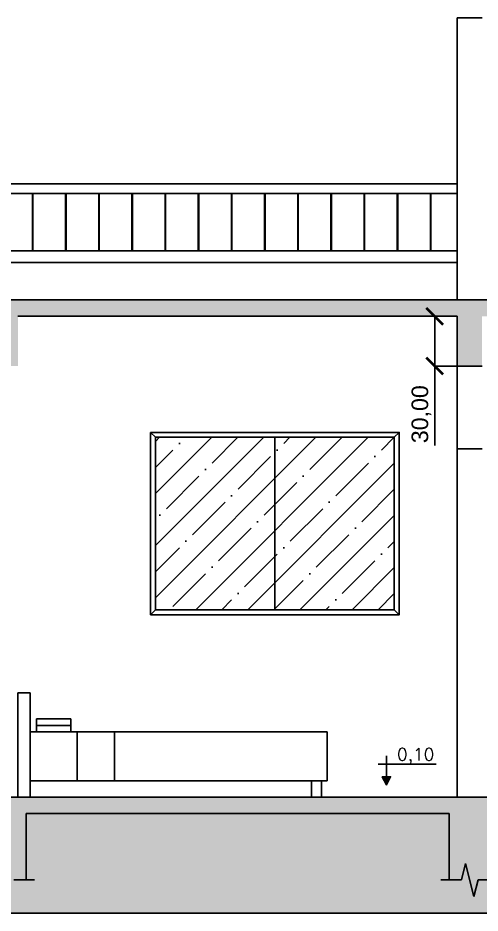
# Model space of a CAD drawing. Header units: metres. Extents: x 13415 to 21618, y 7657 to 10396.
# Drawn here: x 19767 to 20046, y 7743 to 8283 of the extents above; entities that cross this region are included whole.
import ezdxf

# ---------------------------------------------------------------- set-up
doc = ezdxf.new("R2010")
doc.units = ezdxf.units.M
doc.header["$LTSCALE"] = 0.2
for name, color, linetype in [('01', 1, 'Continuous'), ('02', 2, 'Continuous'), ('03', 3, 'Continuous'), ('04', 4, 'Continuous'), ('05', 5, 'Continuous'), ('06', 6, 'Continuous'), ('Block1', 1, 'Continuous'), ('Block2', 2, 'Continuous'), ('cota', 140, 'Continuous')]:
    doc.layers.add(name, color=color, linetype=linetype)
doc.styles.add('ROMANS', font='romans.shx')
doc.styles.get("Standard").update_dxf_attribs({"font": 'arial.ttf'})
doc.dimstyles.new('Cotas Externas', dxfattribs={"dimtxt": 10, "dimasz": 10.2, "dimexe": 0.125, "dimexo": 0.0625, "dimgap": 2, "dimtad": 1, "dimzin": 1, "dimtxsty": 'Standard', "dimblk": 'ARCHTICK', "dimcen": 0.2, "dimclrd": 2, "dimclre": 2, "dimadec": 0, "dimazin": 0, "dimtfac": 1, "dimtmove": 0, "dimatfit": 3, "dimfxl": 1, "dimarcsym": 0})

# ---------------------------------------------------------------- blocks, each defined once
blk = doc.blocks.new('_ArchTick')
at = {"color": 0, "linetype": 'ByBlock', "const_width": 0.15}
blk.add_lwpolyline([(-0.5, -0.5), (0.5, 0.5)], dxfattribs=at)
blk = doc.blocks.new('*D194')
at = {"layer": '04', "color": 2, "lineweight": -2, "transparency": 16777216}
for p, q in [((20032.29, 8103.21), (20018.59, 8103.21)), ((20018.71, 8103.21), (20018.71, 8073.21)), ((20032.29, 8073.21), (20018.59, 8073.21)), ((20018.71, 8073.21), (20018.71, 8025.3))]:
    blk.add_line(p, q, dxfattribs=at)
at = {"layer": 'Defpoints', "color": 0, "transparency": 16777216}
for p in [(20032.35, 8103.21), (20018.71, 8073.21), (20032.35, 8073.21)]:
    blk.add_point(p, dxfattribs=at)
at = {"layer": '04', "color": 2, "lineweight": -2, "transparency": 16777216, "xscale": 10.2, "yscale": 10.2, "zscale": 10.2}
for p, rotation in [((20018.71, 8103.21), 90), ((20018.71, 8073.21), 270)]:
    blk.add_blockref('_ArchTick', p, dxfattribs=dict(at, rotation=rotation))
at = {"layer": '04', "color": 0, "transparency": 16777216, "insert": (20010.7, 8044.15), "char_height": 10, "attachment_point": 5, "rotation": 90}
blk.add_mtext('30,00', dxfattribs=at)
blk = doc.blocks.new('*X89')
at = {"color": 0}
for p, q in [((34.612, 17.307), (34.546, 17.374)), ((34.549, 17.366), (34.556, 17.374)), ((34.555, 17.354), (34.574, 17.374)), ((34.561, 17.343), (34.592, 17.374)), ((34.606, 17.296), (34.562, 17.34)), ((34.618, 17.319), (34.563, 17.374)), ((34.566, 17.331), (34.609, 17.374)), ((34.572, 17.319), (34.627, 17.374)), ((34.578, 17.307), (34.645, 17.374)), ((34.6, 17.284), (34.58, 17.304)), ((34.624, 17.331), (34.581, 17.374)), ((34.584, 17.295), (34.628, 17.339)), ((34.59, 17.284), (34.61, 17.304)), ((34.63, 17.343), (34.599, 17.374)), ((34.636, 17.355), (34.616, 17.374)), ((34.641, 17.366), (34.634, 17.374))]:
    blk.add_line(p, q, dxfattribs=at)
blk = doc.blocks.new('Cotanivel02')
at = {"layer": 'Block2'}
blk.add_line((-5, 12.5), (30, 12.5), dxfattribs=at)
blk.add_lwpolyline([(0, 5), (-2.5, 5), (0, 0), (2.5, 5), (0, 5), (0, 17.5)], dxfattribs=at)
at = {"layer": 'Block2', "xscale": 50, "yscale": 50, "zscale": 50}
blk.add_blockref('*X89', (-1729.75, -863.68), dxfattribs=at)
at = {"layer": 'Block2', "style": 'ROMANS', "flags": 4}
blk.add_attdef('NIVEL', (6.4, 14.75), '', height=7.5, dxfattribs=at)
blk = doc.blocks.new('Cas013Lateral')
at = {"layer": 'Block1'}
for p, q in [((14.52, 48), (35.52, 48)), ((14.52, 48), (14.52, 40)), ((35.52, 44), (14.52, 44)), ((35.52, 48), (35.52, 40))]:
    blk.add_line(p, q, dxfattribs=at)
at = {"layer": 'Block2'}
for p, q in [((3, 64), (3, 0)), ((3, 64), (10.6, 64)), ((10.6, 64), (10.6, 0)), ((10.6, 40), (193, 40)), ((39.44, 40), (39.44, 10)), ((62.24, 40), (62.24, 10)), ((193, 40), (193, 10)), ((10.6, 10), (193, 10)), ((183.4, 10), (183.4, 0)), ((189.46, 10), (189.46, 0)), ((10.6, 0), (3, 0)), ((183.4, 0), (189.46, 0))]:
    blk.add_line(p, q, dxfattribs=at)

msp = doc.modelspace()

# ---------------------------------------------------------------- hatches: boundary and pattern name
at = {"layer": '01'}
h = msp.add_hatch(dxfattribs=at)
h.set_pattern_fill('ANSI35', color=256, scale=3.5)
h.set_pattern_definition([(45, (-5578.544, 3374.65), (-15.715448, 15.715448), []), (45, (-5562.83, 3374.65), (-15.715448, 15.715448), [27.78125, -5.55625, 0, -5.55625])])
h.paths.add_polyline_path([(19922.348, 8030.207), (19850.348, 8030.207), (19850.348, 7926.207), (19922.348, 7926.207)])
h.paths.add_polyline_path([(19994.348, 8030.207), (19922.348, 8030.207), (19922.348, 7926.207), (19994.348, 7926.207)])
at = {"layer": '02'}
h = msp.add_hatch(dxfattribs=at)
h.set_pattern_fill('JIS_LC_20', color=256, angle=45)
h.set_pattern_definition([(90, (-4883.862, 1667.13), (-20, 0), []), (90, (-4883.58, 1667.412), (-20, 0), [])])
h.paths.add_polyline_path([(20337.348, 8177.207), (20337.348, 8142.707), (20858.297, 8142.707), (20858.297, 8177.207)])
h.paths.add_polyline_path([(20032.348, 8142.707), (20032.348, 8177.207), (19468.543, 8177.207), (19468.543, 8142.707)])
h = msp.add_hatch(dxfattribs=at)
h.set_pattern_fill('AR-CONC', color=1, scale=0.1)
h.set_pattern_definition([(50, (-4883.862, 1667.13), (18.218467, -1.5939086), [1.905, -20.955]), (355, (-4883.862, 1667.13), (-3.524342, 19.105685), [1.524, -16.764058]), (100.451445, (-4882.344, 1666.997), (14.694125, 17.511775), [1.619001, -17.809024]), (46.1842, (-4883.862, 1672.21), (27.107904, -4.204233), [2.8575, -31.4325]), (96.63556, (-4881.603, 1671.86), (23.740413, 24.742612), [2.428502, -26.71356]), (351.18415, (-4883.862, 1672.21), (23.740413, 24.742612), [2.285997, -25.145973]), (21, (-4881.322, 1670.94), (15.161439, -10.22652), [1.905, -20.955]), (326, (-4881.322, 1670.94), (6.180203, 18.418797), [1.524, -16.764]), (71.451445, (-4880.059, 1670.087), (21.341642, 8.192277), [1.619001, -17.808994]), (37.5, (-4883.862, 1667.1294), (0.3088603, 8.4555039), [0, -16.5608, 0, -17.018, 0, -16.8275]), (7.5, (-4883.862, 1667.129), (6.6819663, 10.0180575), [0, -9.7028, 0, -16.1798, 0, -6.4135]), (327.5, (-4889.5264, 1667.1294), (13.5590595, -0.5728744), [0, -6.35, 0, -19.812, 0, -26.289]), (317.5, (-4892.066, 1667.13), (14.812918, 2.542649), [0, -8.255, 0, -13.1572, 0, -18.669])])
h.paths.add_polyline_path([(20192.348, 8103.207), (20322.348, 8103.207), (20322.348, 8073.207), (20337.348, 8073.207), (20337.348, 8103.207), (20623.297, 8103.207), (20623.297, 8073.207), (20638.297, 8073.207), (20638.297, 8103.207), (20858.297, 8103.207), (20858.297, 8073.207), (20873.297, 8073.207), (20873.297, 8113.207), (19453.543, 8113.207), (19453.543, 8073.207), (19468.543, 8073.207), (19468.543, 8103.207), (19752.348, 8103.207), (19752.348, 8073.207), (19767.348, 8073.207), (19767.348, 8103.207), (20032.348, 8103.207), (20032.348, 8073.207), (20047.348, 8073.207), (20047.348, 8103.207), (20177.348, 8103.207), (20177.348, 8073.207), (20192.348, 8073.207)])
h.paths.add_polyline_path([(20643.297, 7803.207), (20848.297, 7803.207), (20848.297, 7763.207), (20855.797, 7763.207), (20858.297, 7773.207), (20860.797, 7763.207), (20873.297, 7763.207), (20873.297, 7793.207), (21337.988, 7793.207), (21337.988, 7763.207), (21345.488, 7763.207), (21347.988, 7773.207), (21352.988, 7753.207), (21355.488, 7763.207), (21362.988, 7763.207), (21362.988, 7803.207), (21442.988, 7803.207), (21442.988, 7763.207), (21450.488, 7763.207), (21452.988, 7773.207), (21457.988, 7753.207), (21460.488, 7763.207), (21467.988, 7763.207), (21467.988, 7803.207), (21467.988, 7813.207), (21337.988, 7813.207), (21337.988, 7803.207), (20873.297, 7803.207), (20873.297, 7813.207), (19453.543, 7813.207), (19453.543, 7803.207), (19100.258, 7803.207), (19085.258, 7803.207), (19085.258, 7763.207), (19092.758, 7763.207), (19095.258, 7773.207), (19100.258, 7753.207), (19102.758, 7763.207), (19110.258, 7763.207), (19110.258, 7793.207), (19453.543, 7793.207), (19453.543, 7763.207), (19461.043, 7763.207), (19463.543, 7773.207), (19468.543, 7753.207), (19471.043, 7763.207), (19478.543, 7763.207), (19478.543, 7803.207), (19747.348, 7803.207), (19747.348, 7763.207), (19754.848, 7763.207), (19757.348, 7773.207), (19762.348, 7753.207), (19764.848, 7763.207), (19772.348, 7763.207), (19772.348, 7803.207), (20027.348, 7803.207), (20027.348, 7763.207), (20034.848, 7763.207), (20037.348, 7773.207), (20042.348, 7753.207), (20044.848, 7763.207), (20052.348, 7763.207), (20052.348, 7803.207), (20172.348, 7803.207), (20172.348, 7763.207), (20179.848, 7763.207), (20182.348, 7773.207), (20187.348, 7753.207), (20189.848, 7763.207), (20197.348, 7763.207), (20197.348, 7803.207), (20317.348, 7803.207), (20317.348, 7763.207), (20324.848, 7763.207), (20327.348, 7773.207), (20332.348, 7753.207), (20334.848, 7763.207), (20342.348, 7763.207), (20342.348, 7803.207), (20618.297, 7803.207), (20618.297, 7763.207), (20625.797, 7763.207), (20628.297, 7773.207), (20633.297, 7753.207), (20635.797, 7763.207), (20643.297, 7763.207)])
h = msp.add_hatch(dxfattribs=at)
h.set_pattern_fill('EARTH', color=1, scale=3.5, angle=45)
h.set_pattern_definition([(45, (-4883.862, 1667.13), (0, 31.430896), [22.225, -22.225]), (45, (-4889.755, 1673.023), (0, 31.430896), [22.225, -22.225]), (45, (-4895.649, 1678.916), (0, 31.430896), [22.225, -22.225]), (135, (-4895.649, 1682.845), (-31.430896, 0), [22.225, -22.225]), (135, (-4889.755, 1688.738), (-31.430896, 0), [22.225, -22.225]), (135, (-4883.862, 1694.631), (-31.430896, 0), [22.225, -22.225])])
h.paths.add_polyline_path([(20848.297, 7803.207), (20643.297, 7803.207), (20643.297, 7763.207), (20635.797, 7763.207), (20633.297, 7753.207), (20628.297, 7773.207), (20625.797, 7763.207), (20618.297, 7763.207), (20618.297, 7803.207), (20342.348, 7803.207), (20342.348, 7763.207), (20334.848, 7763.207), (20332.348, 7753.207), (20327.348, 7773.207), (20324.848, 7763.207), (20317.348, 7763.207), (20317.348, 7803.207), (20197.348, 7803.207), (20197.348, 7763.207), (20189.848, 7763.207), (20187.348, 7753.207), (20182.348, 7773.207), (20179.848, 7763.207), (20172.348, 7763.207), (20172.348, 7803.207), (20052.348, 7803.207), (20052.348, 7763.207), (20044.848, 7763.207), (20042.348, 7753.207), (20037.348, 7773.207), (20034.848, 7763.207), (20027.348, 7763.207), (20027.348, 7803.207), (19772.348, 7803.207), (19772.348, 7763.207), (19764.848, 7763.207), (19762.348, 7753.207), (19757.348, 7773.207), (19754.848, 7763.207), (19747.348, 7763.207), (19747.348, 7803.207), (19478.543, 7803.207), (19478.543, 7763.207), (19471.043, 7763.207), (19468.543, 7753.207), (19463.543, 7773.207), (19461.043, 7763.207), (19453.543, 7763.207), (19453.543, 7793.207), (19110.258, 7793.207), (19110.258, 7763.207), (19102.758, 7763.207), (19100.258, 7753.207), (19095.258, 7773.207), (19092.758, 7763.207), (19085.258, 7763.207), (19085.258, 7803.207), (18935.258, 7803.207), (18935.258, 7743.207), (21617.988, 7743.207), (21617.988, 7803.207), (21467.988, 7803.207), (21467.988, 7763.207), (21460.488, 7763.207), (21457.988, 7753.207), (21452.988, 7773.207), (21450.488, 7763.207), (21442.988, 7763.207), (21442.988, 7803.207), (21362.988, 7803.207), (21362.988, 7763.207), (21355.488, 7763.207), (21352.988, 7753.207), (21347.988, 7773.207), (21345.488, 7763.207), (21337.988, 7763.207), (21337.988, 7793.207), (20873.297, 7793.207), (20873.297, 7763.207), (20865.797, 7763.207), (20863.297, 7753.207), (20860.797, 7763.207), (20848.297, 7763.207)])

# ---------------------------------------------------------------- linework, layer by layer
at = {"layer": '01'}
for p, q in [((20032.348, 8183.207), (19468.543, 8183.207)), ((20032.348, 8177.207), (19468.543, 8177.207)), ((21617.988, 7743.207), (18935.258, 7743.207))]:
    msp.add_line(p, q, dxfattribs=at)
at = {"layer": '02'}
for p, q in [((19847.348, 8033.207), (19850.348, 8030.207)), ((19922.348, 8030.207), (19922.348, 7926.207)), ((19994.348, 8030.207), (19997.348, 8033.207)), ((20032.348, 8023.207), (20032.348, 7813.207)), ((19847.348, 7923.207), (19850.348, 7926.207)), ((19994.348, 7926.207), (19997.348, 7923.207))]:
    msp.add_line(p, q, dxfattribs=at)
for points in [[(19847.348, 8033.207), (19997.348, 8033.207), (19997.348, 7923.207), (19847.348, 7923.207)], [(19850.348, 8030.207), (19994.348, 8030.207), (19994.348, 7926.207), (19850.348, 7926.207)]]:
    msp.add_lwpolyline(points, close=True, dxfattribs=at)
at = {"layer": '03'}
for p, q in [((20032.348, 8142.707), (19468.543, 8142.707)), ((20032.348, 8135.707), (19468.543, 8135.707))]:
    msp.add_line(p, q, dxfattribs=at)
at = {"layer": '05', "linetype": 'ByBlock'}
for p, q in [((20047.348, 8283.207), (20032.348, 8283.207)), ((20032.348, 8283.207), (20032.348, 8113.207))]:
    msp.add_line(p, q, dxfattribs=at)
at = {"layer": '05'}
for p in [(20032.348, 8073.207), (20047.348, 8023.207)]:
    msp.add_line(p, (20032.348, 8023.207), dxfattribs=at)
at = {"layer": '06'}
for p, q in [((20873.297, 8113.207), (19453.543, 8113.207)), ((20032.348, 8103.207), (19767.348, 8103.207)), ((20032.348, 8103.207), (20032.348, 8073.207)), ((20047.348, 8073.207), (20032.348, 8073.207)), ((20873.297, 7813.207), (19453.543, 7813.207)), ((20027.348, 7803.207), (19772.348, 7803.207)), ((19772.348, 7803.207), (19772.348, 7763.207)), ((20027.348, 7803.207), (20027.348, 7763.207)), ((20037.348, 7773.207), (20034.848, 7763.207)), ((20037.348, 7773.207), (20042.348, 7753.207)), ((19777.348, 7763.207), (19764.848, 7763.207)), ((20034.848, 7763.207), (20022.348, 7763.207)), ((20042.348, 7753.207), (20044.848, 7763.207)), ((20057.348, 7763.207), (20044.848, 7763.207))]:
    msp.add_line(p, q, dxfattribs=at)

# ---------------------------------------------------------------- block references
at = {"layer": '01', "linetype": 'ByBlock', "xscale": 0.9820261593535905, "yscale": 0.9820261593535905, "zscale": 0.9820261593535905}
msp.add_blockref('Cas013Lateral', (19764.402, 7813.207), dxfattribs=at)
at = {"layer": 'cota'}
ref = msp.add_blockref('Cotanivel02', (19989.591, 7820.498), dxfattribs=at)
ref.add_attrib('NIVEL', '0,10', (19995.99, 7835.244), dxfattribs={"layer": 'Block2', "height": 7.5, "style": 'ROMANS'})

# ---------------------------------------------------------------- dimensions: what is measured, and where the dimension line sits
at = {"layer": '04'}
dim = msp.add_linear_dim(base=(20018.712, 8073.207), p1=(20032.348, 8103.207), p2=(20032.348, 8073.207), angle=90, dimstyle='Cotas Externas', dxfattribs=at)
dim.commit()
dim.dimension.update_dxf_attribs({"geometry": '*D194', "text_midpoint": (20010.703, 8044.155)})

doc.saveas('drawing.dxf')
